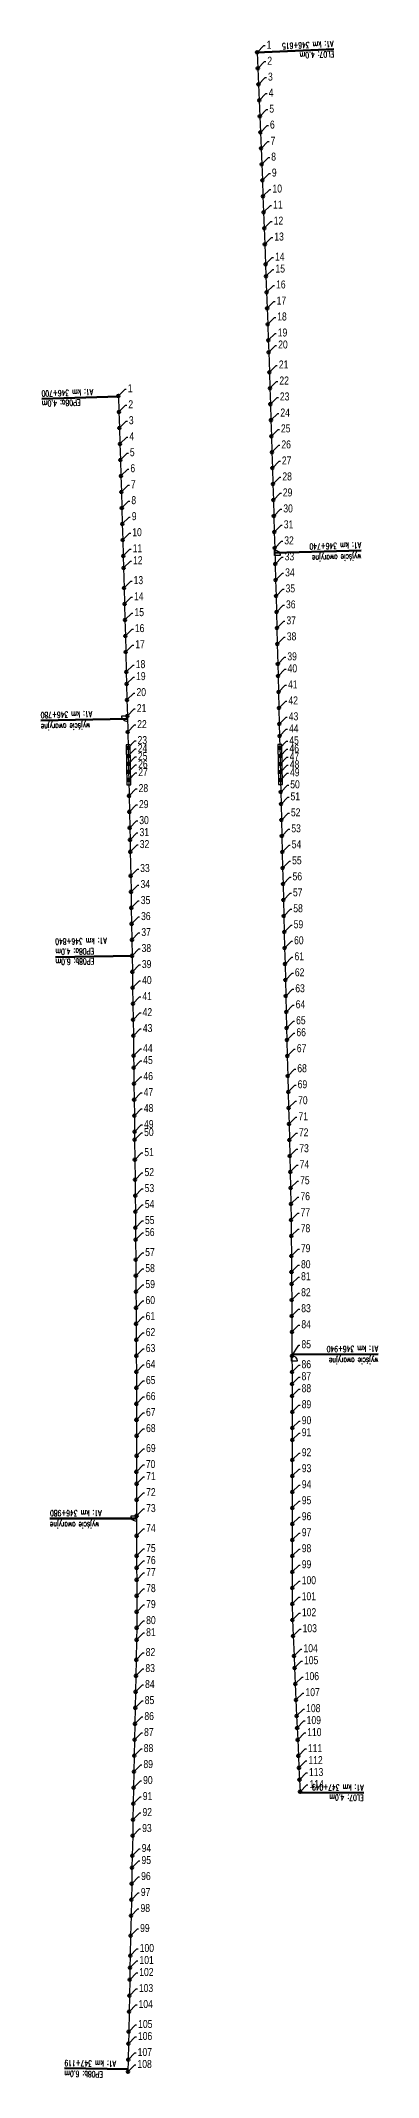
# Model space of a CAD drawing. Header units: metres. Extents: x 7402779 to 7405920, y 5696902 to 5712005.
# Drawn here: x 7405585 to 7405669, y 5701501 to 5702010 of the extents above; entities that cross this region are included whole.
import ezdxf

# ---------------------------------------------------------------- set-up
doc = ezdxf.new("R2010")
doc.units = ezdxf.units.M
for name, color, linetype in [('Drzwi ewakuacyjne', 100, 'Continuous'), ('Drzwi ewakuacyjne_opis', 7, 'Continuous'), ('Ekran_akustyczny', 100, 'Continuous'), ('Ekran_akustyczny_4m_opis', 7, 'Continuous'), ('Ekran_akustyczny_6m_opis', 7, 'Continuous'), ('Ekran_akustyczny_pale', 100, 'Continuous'), ('Ekran_akustyczny_pale_opis', 1, 'Continuous'), ('om_konstrukcja', 7, 'Continuous')]:
    doc.layers.add(name, color=color, linetype=linetype)
doc.styles.add('CDMSTYLE', font='CDMSIMPL', dxfattribs={"width": 0.8, "bigfont": 'CDMBIGPL'})
doc.styles.add('simplex 0.60', font='simplex.shx', dxfattribs={"width": 0.6})
doc.dimstyles.new('CDM-ME200MM', dxfattribs={"dimscale": 0.2, "dimtxt": 2.5, "dimasz": 1.5, "dimexe": 1.5, "dimexo": 5, "dimgap": 0.5, "dimtad": 1, "dimdec": 0, "dimlfac": 1000, "dimrnd": 1, "dimzin": 9, "dimtxsty": 'CDMSTYLE', "dimblk": 'OBLIQUE', "dimcen": 2.5, "dimdle": 1.5, "dimclrd": 9, "dimclre": 9, "dimadec": 1, "dimazin": 2, "dimtfac": 1, "dimtdec": 0, "dimtix": 1, "dimtmove": 2, "dimatfit": 3, "dimldrblk": 'NONE', "dimfxl": 1, "dimtvp": 1, "dimtolj": 1, "dimtzin": 0, "dimlwd": 25, "dimlwe": 25, "dimarcsym": 0})

# ---------------------------------------------------------------- blocks, each defined once
blk = doc.blocks.new('Wyjście awaryjne')
at = {"layer": 'Drzwi ewakuacyjne'}
blk.add_lwpolyline([(0, 0), (-1.4, 0, 0.414214), (0, -1.4)], format="xyb", close=True, dxfattribs=at)
blk = doc.blocks.new('_None')
blk = doc.blocks.new('_OBLIQUE')
at = {"color": 0, "linetype": 'ByBlock'}
blk.add_line((-0.5, -0.5), (0.5, 0.5), dxfattribs=at)

msp = doc.modelspace()

# ---------------------------------------------------------------- linework, layer by layer
at = {"layer": 'Drzwi ewakuacyjne_opis', "lineweight": 100}
for p, q in [((7405664.58, 5701882.75), (7405642.93, 5701882.14)), ((7405584.53, 5701840.26), (7405606.18, 5701840.69)), ((7405668.86, 5701681.84), (7405647.2, 5701681.74)), ((7405586.84, 5701640.75), (7405608.49, 5701640.71))]:
    msp.add_line(p, q, dxfattribs=at)
at = {"layer": 'Ekran_akustyczny', "linetype": 'Continuous', "lineweight": -3}
for points in [[(7405638.6, 5702007.24), (7405638.77, 5702003.25), (7405638.94, 5701999.25), (7405639.11, 5701995.25), (7405639.27, 5701991.26), (7405639.43, 5701987.26), (7405639.59, 5701983.26), (7405639.75, 5701979.27), (7405639.91, 5701975.27), (7405640.06, 5701971.27), (7405640.22, 5701967.28), (7405640.37, 5701963.28), (7405640.52, 5701959.28), (7405640.7, 5701954.29), (7405640.81, 5701951.29), (7405640.96, 5701947.29), (7405641.1, 5701943.29), (7405641.24, 5701939.3), (7405641.38, 5701935.3), (7405641.48, 5701932.3), (7405641.65, 5701927.3), (7405641.78, 5701923.3), (7405641.91, 5701919.31), (7405642.04, 5701915.31), (7405642.17, 5701911.31), (7405642.29, 5701907.31), (7405642.41, 5701903.32), (7405642.54, 5701899.32), (7405642.65, 5701895.32), (7405642.77, 5701891.32), (7405642.89, 5701887.32), (7405643, 5701883.32), (7405643.11, 5701879.33), (7405643.22, 5701875.33), (7405643.33, 5701871.33), (7405643.44, 5701867.33), (7405643.54, 5701863.33), (7405643.64, 5701859.33), (7405643.77, 5701854.33), (7405643.84, 5701851.33), (7405643.94, 5701847.34), (7405644.04, 5701843.34), (7405644.13, 5701839.34), (7405644.2, 5701836.34), (7405644.27, 5701833.34), (7405644.31, 5701831.34), (7405644.35, 5701829.34), (7405644.4, 5701827.34), (7405644.44, 5701825.34), (7405644.5, 5701822.34), (7405644.57, 5701819.34), (7405644.67, 5701815.34), (7405644.77, 5701811.35), (7405644.87, 5701807.35), (7405644.97, 5701803.35), (7405645.07, 5701799.35), (7405645.17, 5701795.35), (7405645.26, 5701791.35), (7405645.36, 5701787.35), (7405645.46, 5701783.35), (7405645.56, 5701779.36), (7405645.66, 5701775.36), (7405645.76, 5701771.36), (7405645.86, 5701767.36), (7405645.96, 5701763.36), (7405646.04, 5701760.36), (7405646.14, 5701756.36), (7405646.26, 5701751.36), (7405646.36, 5701747.37), (7405646.46, 5701743.37), (7405646.56, 5701739.37), (7405646.66, 5701735.37), (7405646.76, 5701731.37), (7405646.86, 5701727.37), (7405646.96, 5701723.37), (7405647.05, 5701719.37), (7405647.08, 5701715.37), (7405647.12, 5701711.37), (7405647.16, 5701706.37), (7405647.18, 5701702.37), (7405647.21, 5701699.37), (7405647.23, 5701695.38), (7405647.25, 5701691.38), (7405647.28, 5701687.38), (7405647.3, 5701681.38), (7405647.32, 5701677.38), (7405647.33, 5701674.38), (7405647.34, 5701671.38), (7405647.36, 5701667.38), (7405647.37, 5701663.38), (7405647.37, 5701660.38), (7405647.38, 5701655.38), (7405647.39, 5701651.38), (7405647.39, 5701647.38), (7405647.39, 5701643.38), (7405647.39, 5701639.38), (7405647.39, 5701635.38), (7405647.38, 5701631.38), (7405647.38, 5701627.38), (7405647.37, 5701623.37), (7405647.36, 5701619.37), (7405647.42, 5701615.38), (7405647.59, 5701611.38), (7405647.81, 5701606.38), (7405647.94, 5701603.39), (7405648.12, 5701599.39), (7405648.3, 5701595.4), (7405648.47, 5701591.4), (7405648.6, 5701588.4), (7405648.74, 5701585.41), (7405648.91, 5701581.41), (7405649.04, 5701578.41), (7405649.18, 5701575.42), (7405649.31, 5701572.42)], [(7405603.92, 5701921.36), (7405604.05, 5701917.36), (7405604.18, 5701913.37), (7405604.31, 5701909.37), (7405604.43, 5701905.37), (7405604.55, 5701901.37), (7405604.68, 5701897.37), (7405604.79, 5701893.37), (7405604.91, 5701889.38), (7405605.03, 5701885.38), (7405605.14, 5701881.38), (7405605.22, 5701878.38), (7405605.36, 5701873.38), (7405605.47, 5701869.38), (7405605.58, 5701865.38), (7405605.68, 5701861.39), (7405605.78, 5701857.39), (7405605.91, 5701852.39), (7405605.98, 5701849.39), (7405606.08, 5701845.39), (7405606.17, 5701841.39), (7405606.26, 5701837.39), (7405606.35, 5701833.39), (7405606.4, 5701831.39), (7405606.44, 5701829.39), (7405606.49, 5701827.4), (7405606.53, 5701825.4), (7405606.62, 5701821.4), (7405606.7, 5701817.4), (7405606.78, 5701813.4), (7405606.84, 5701810.4), (7405606.9, 5701807.4), (7405607.01, 5701801.4), (7405607.09, 5701797.4), (7405607.16, 5701793.4), (7405607.23, 5701789.4), (7405607.3, 5701785.4), (7405607.36, 5701781.4), (7405607.43, 5701777.41), (7405607.49, 5701773.41), (7405607.55, 5701769.41), (7405607.61, 5701765.41), (7405607.67, 5701761.41), (7405607.73, 5701756.41), (7405607.77, 5701753.41), (7405607.82, 5701749.41), (7405607.87, 5701745.41), (7405607.92, 5701741.41), (7405607.97, 5701737.41), (7405607.99, 5701735.41), (7405608.04, 5701730.41), (7405608.09, 5701725.41), (7405608.13, 5701721.41), (7405608.17, 5701717.41), (7405608.2, 5701713.41), (7405608.22, 5701710.41), (7405608.26, 5701705.41), (7405608.29, 5701701.41), (7405608.32, 5701697.41), (7405608.34, 5701693.41), (7405608.36, 5701689.41), (7405608.39, 5701685.41), (7405608.41, 5701681.41), (7405608.42, 5701677.41), (7405608.44, 5701673.41), (7405608.45, 5701669.41), (7405608.46, 5701665.41), (7405608.47, 5701661.41), (7405608.48, 5701656.41), (7405608.42, 5701652.41), (7405608.49, 5701649.41), (7405608.49, 5701645.41), (7405608.49, 5701641.41), (7405608.49, 5701636.41), (7405608.49, 5701631.41), (7405608.49, 5701628.41), (7405608.5, 5701625.41), (7405608.5, 5701621.41), (7405608.5, 5701617.41), (7405608.5, 5701613.41), (7405608.49, 5701610.41), (7405608.39, 5701605.41), (7405608.31, 5701601.41), (7405608.23, 5701597.41), (7405608.14, 5701593.41), (7405608.06, 5701589.42), (7405607.98, 5701585.42), (7405607.9, 5701581.42), (7405607.82, 5701577.42), (7405607.74, 5701573.42), (7405607.66, 5701569.42), (7405607.58, 5701565.42), (7405607.5, 5701561.42), (7405607.39, 5701556.42), (7405607.33, 5701553.42), (7405607.25, 5701549.42), (7405607.17, 5701545.42), (7405607.09, 5701541.42), (7405606.99, 5701536.43), (7405606.89, 5701531.43), (7405606.83, 5701528.43), (7405606.76, 5701525.43), (7405606.68, 5701521.43), (7405606.6, 5701517.43), (7405606.5, 5701512.43), (7405606.44, 5701509.43), (7405606.38, 5701505.43), (7405606.33, 5701502.43)], [(7405607.58, 5701565.42), (7405607.5, 5701561.42), (7405607.39, 5701556.42), (7405607.33, 5701553.42), (7405607.25, 5701549.42), (7405607.17, 5701545.42), (7405607.09, 5701541.42), (7405606.99, 5701536.43), (7405606.89, 5701531.43), (7405606.83, 5701528.43), (7405606.76, 5701525.43), (7405606.68, 5701521.43), (7405606.6, 5701517.43), (7405606.5, 5701512.43), (7405606.44, 5701509.43), (7405606.38, 5701505.43), (7405606.33, 5701502.43)]]:
    msp.add_lwpolyline(points, dxfattribs=at)
at = {"layer": 'Ekran_akustyczny_4m_opis', "lineweight": 100}
for p, q in [((7405657.74, 5702008.06), (7405638.5, 5702007.24)), ((7405584.78, 5701920.62), (7405604.03, 5701921.25)), ((7405665.22, 5701572.13), (7405649.21, 5701572.26))]:
    msp.add_line(p, q, dxfattribs=at)
at = {"layer": 'Ekran_akustyczny_6m_opis', "lineweight": 100}
for p, q in [((7405588.21, 5701781.09), (7405607.46, 5701781.41)), ((7405590.44, 5701503.3), (7405606.44, 5701503.04))]:
    msp.add_line(p, q, dxfattribs=at)
at = {"layer": 'Ekran_akustyczny_pale', "lineweight": 100}
for centre in [(7405638.6, 5702007.24), (7405638.77, 5702003.25), (7405638.94, 5701999.25), (7405639.11, 5701995.26), (7405639.27, 5701991.26), (7405639.43, 5701987.26), (7405639.59, 5701983.26), (7405639.75, 5701979.27), (7405639.91, 5701975.27), (7405640.06, 5701971.27), (7405640.22, 5701967.28), (7405640.37, 5701963.28), (7405640.52, 5701959.28), (7405640.7, 5701954.29), (7405640.81, 5701951.29), (7405640.96, 5701947.29), (7405641.1, 5701943.29), (7405641.24, 5701939.3), (7405641.38, 5701935.3), (7405641.48, 5701932.3), (7405641.65, 5701927.3), (7405641.78, 5701923.3), (7405603.92, 5701921.36), (7405641.91, 5701919.31), (7405604.05, 5701917.36), (7405604.18, 5701913.36), (7405642.04, 5701915.31), (7405604.31, 5701909.37), (7405642.17, 5701911.31), (7405604.43, 5701905.37), (7405642.29, 5701907.31), (7405642.41, 5701903.32), (7405604.55, 5701901.37), (7405604.68, 5701897.37), (7405642.53, 5701899.32), (7405604.79, 5701893.37), (7405642.65, 5701895.32), (7405604.91, 5701889.38), (7405642.77, 5701891.32), (7405642.89, 5701887.32), (7405605.03, 5701885.38), (7405643, 5701883.32), (7405605.14, 5701881.38), (7405605.22, 5701878.38), (7405643.11, 5701879.33), (7405605.36, 5701873.38), (7405643.22, 5701875.33), (7405605.47, 5701869.38), (7405643.33, 5701871.33), (7405643.44, 5701867.33), (7405605.58, 5701865.38), (7405643.54, 5701863.33), (7405605.68, 5701861.39), (7405605.78, 5701857.39), (7405643.64, 5701859.33), (7405605.91, 5701852.39), (7405643.77, 5701854.33), (7405605.98, 5701849.39), (7405643.84, 5701851.33), (7405643.94, 5701847.34), (7405606.08, 5701845.39), (7405606.17, 5701841.39), (7405644.04, 5701843.34), (7405606.26, 5701837.39), (7405644.13, 5701839.34), (7405644.2, 5701836.34), (7405606.35, 5701833.39), (7405606.4, 5701831.39), (7405644.27, 5701833.34), (7405644.31, 5701831.34), (7405606.44, 5701829.4), (7405606.49, 5701827.4), (7405644.35, 5701829.34), (7405644.4, 5701827.34), (7405606.53, 5701825.4), (7405606.62, 5701821.4), (7405644.44, 5701825.34), (7405644.5, 5701822.34), (7405606.7, 5701817.4), (7405644.57, 5701819.34), (7405606.78, 5701813.4), (7405644.67, 5701815.34), (7405644.77, 5701811.35), (7405606.84, 5701810.4), (7405606.9, 5701807.4), (7405644.87, 5701807.35), (7405607.01, 5701801.4), (7405644.97, 5701803.35), (7405607.09, 5701797.4), (7405645.07, 5701799.35), (7405607.16, 5701793.4), (7405645.17, 5701795.35), (7405645.26, 5701791.35), (7405607.23, 5701789.4), (7405607.3, 5701785.4), (7405645.36, 5701787.35), (7405607.36, 5701781.4), (7405645.46, 5701783.35), (7405607.43, 5701777.4), (7405645.56, 5701779.36), (7405645.66, 5701775.36), (7405607.49, 5701773.41), (7405645.76, 5701771.36), (7405607.55, 5701769.41), (7405607.61, 5701765.41), (7405645.86, 5701767.36), (7405607.67, 5701761.41), (7405645.96, 5701763.36), (7405646.04, 5701760.36), (7405607.73, 5701756.41), (7405646.14, 5701756.36), (7405607.77, 5701753.41), (7405646.26, 5701751.36), (7405607.82, 5701749.41), (7405607.87, 5701745.41), (7405646.36, 5701747.37), (7405607.92, 5701741.41), (7405646.46, 5701743.37), (7405607.97, 5701737.41), (7405607.99, 5701735.41), (7405646.56, 5701739.37), (7405646.66, 5701735.37), (7405608.04, 5701730.41), (7405646.76, 5701731.37), (7405608.09, 5701725.41), (7405646.86, 5701727.37), (7405608.13, 5701721.41), (7405646.96, 5701723.37), (7405647.05, 5701719.37), (7405608.17, 5701717.41), (7405647.08, 5701715.37), (7405608.2, 5701713.41), (7405608.22, 5701710.41), (7405647.12, 5701711.37), (7405608.26, 5701705.41), (7405647.16, 5701706.37), (7405608.29, 5701701.41), (7405647.18, 5701702.37), (7405647.21, 5701699.37), (7405608.32, 5701697.41), (7405647.23, 5701695.37), (7405608.34, 5701693.41), (7405608.36, 5701689.41), (7405647.25, 5701691.37), (7405608.39, 5701685.41), (7405647.28, 5701687.37), (7405608.41, 5701681.41), (7405647.3, 5701681.37), (7405608.42, 5701677.41), (7405608.44, 5701673.41), (7405647.32, 5701677.37), (7405647.33, 5701674.37), (7405608.45, 5701669.41), (7405647.34, 5701671.37), (7405608.46, 5701665.41), (7405647.36, 5701667.37), (7405647.37, 5701663.37), (7405608.47, 5701661.41), (7405647.37, 5701660.37), (7405608.48, 5701656.41), (7405647.38, 5701655.37), (7405608.42, 5701652.41), (7405608.49, 5701649.41), (7405647.39, 5701651.37), (7405608.49, 5701645.41), (7405647.39, 5701647.37), (7405647.39, 5701643.37), (7405608.49, 5701641.41), (7405647.39, 5701639.37), (7405608.49, 5701636.41), (7405647.39, 5701635.37), (7405608.49, 5701631.41), (7405608.49, 5701628.41), (7405647.38, 5701631.37), (7405608.5, 5701625.41), (7405647.37, 5701623.37), (7405647.38, 5701627.37), (7405608.5, 5701621.41), (7405608.5, 5701617.41), (7405647.36, 5701619.37), (7405608.5, 5701613.41), (7405647.42, 5701615.38), (7405608.49, 5701610.41), (7405647.59, 5701611.38), (7405608.39, 5701605.41), (7405647.81, 5701606.38), (7405647.94, 5701603.39), (7405608.23, 5701597.41), (7405608.31, 5701601.41), (7405648.12, 5701599.39), (7405608.14, 5701593.41), (7405648.3, 5701595.4), (7405608.06, 5701589.41), (7405648.47, 5701591.4), (7405648.6, 5701588.4), (7405607.98, 5701585.42), (7405648.74, 5701585.41), (7405607.82, 5701577.42), (7405607.9, 5701581.42), (7405648.91, 5701581.41), (7405649.04, 5701578.41), (7405607.74, 5701573.42), (7405649.18, 5701575.42), (7405649.31, 5701572.42), (7405607.66, 5701569.42), (7405607.5, 5701561.42), (7405607.58, 5701565.42), (7405607.39, 5701556.42), (7405607.33, 5701553.42), (7405607.25, 5701549.42), (7405607.09, 5701541.42), (7405607.17, 5701545.42), (7405606.99, 5701536.43), (7405606.89, 5701531.43), (7405606.83, 5701528.43), (7405606.68, 5701521.43), (7405606.76, 5701525.43), (7405606.6, 5701517.43), (7405606.5, 5701512.43), (7405606.38, 5701505.43), (7405606.44, 5701509.43), (7405606.33, 5701502.43)]:
    msp.add_circle(centre, 0.3, dxfattribs=at)
at = {"layer": 'om_konstrukcja', "color": 2, "lineweight": -3, "extrusion": (-0.000336036, -7.33881e-06, 1), "elevation": -2530.39}
msp.add_lwpolyline([(7405605.42, 5701834.11), (7405605.64, 5701824.11), (7405606.64, 5701824.14), (7405606.42, 5701834.13)], close=True, dxfattribs=at)
at = {"layer": 'om_konstrukcja', "color": 2, "lineweight": -3, "extrusion": (-0.000336037, -7.29024e-06, 1), "elevation": -2530.14}
msp.add_lwpolyline([(7405643.33, 5701834.19), (7405643.55, 5701824.19), (7405644.55, 5701824.21), (7405644.33, 5701834.21)], close=True, dxfattribs=at)

# ---------------------------------------------------------------- block references
at = {"layer": 'Drzwi ewakuacyjne', "lineweight": 100, "xscale": -1}
for p, rotation in [((7405642.95, 5701881.45), 91.67070310828335), ((7405606.17, 5701841.39), 270.9874088962349), ((7405647.21, 5701680.04), 90.18154761220661), ((7405608.49, 5701641.41), 269.7888857874547)]:
    msp.add_blockref('Wyjście awaryjne', p, dxfattribs=dict(at, rotation=rotation))

# ---------------------------------------------------------------- texts
at = {"layer": 'Drzwi ewakuacyjne_opis', "lineweight": 100, "char_height": 1.5, "style": 'simplex 0.60'}
for s, insert, attachment_point, rotation in [('A1: km 346+740', (7405664.52, 5701884.81), 7, 181.6088), ('wyjście awaryjne', (7405664.59, 5701882.33), 7, 181.6088), ('A1: km 346+780', (7405584.5, 5701842.32), 9, 181.1408), ('wyjście awaryjne', (7405584.54, 5701839.83), 9, 181.1408), ('A1: km 346+940', (7405668.84, 5701683.9), 7, 180.2606), ('wyjście awaryjne', (7405668.86, 5701681.41), 7, 180.2606), ('wyjście awaryjne', (7405586.84, 5701640.33), 9, 179.8883), ('A1: km 346+980', (7405586.85, 5701642.82), 9, 179.8883)]:
    msp.add_mtext(s, dxfattribs=dict(at, insert=insert, attachment_point=attachment_point, rotation=rotation))
at = {"layer": 'Ekran_akustyczny_4m_opis', "lineweight": 100, "char_height": 1.5, "style": 'simplex 0.60'}
for s, insert, attachment_point, rotation in [('A1: km 346+615', (7405657.65, 5702010.12), 7, 182.4507), ('EL07: 4.0m', (7405657.76, 5702007.6), 7, 182.4507), ('A1: km 346+700', (7405584.72, 5701922.68), 9, 181.8784), ('EP08a: 4.0m', (7405584.8, 5701920.16), 9, 181.8784), ('A1: km 346+840', (7405588.14, 5701785.68), 9, 180.9352), ('EP08a: 4.0m', (7405588.18, 5701783.15), 9, 180.9352), ('A1: km 347+049', (7405665.19, 5701574.19), 7, 179.5245), ('EL07: 4.0m', (7405665.21, 5701571.67), 7, 179.5245)]:
    msp.add_mtext(s, dxfattribs=dict(at, insert=insert, attachment_point=attachment_point, rotation=rotation))
at = {"layer": 'Ekran_akustyczny_6m_opis', "lineweight": 100, "char_height": 1.5, "attachment_point": 9, "style": 'simplex 0.60'}
for s, insert, rotation in [('EP08b: 6.0m', (7405588.22, 5701780.63), 180.9352), ('EP08b: 6.0m', (7405590.43, 5701502.68), 179.0539), ('A1: km 347+119', (7405590.47, 5701505.37), 179.0539)]:
    msp.add_mtext(s, dxfattribs=dict(at, insert=insert, rotation=rotation))
at = {"layer": 'Ekran_akustyczny_pale_opis', "color": 1, "lineweight": 100, "char_height": 2, "attachment_point": 4, "style": 'CDMSTYLE'}
for s, insert in [('1', (7405640.97, 5702009.17)), ('2', (7405641.14, 5702005.17)), ('3', (7405641.31, 5702001.18)), ('4', (7405641.48, 5701997.18)), ('5', (7405641.64, 5701993.18)), ('6', (7405641.8, 5701989.19)), ('7', (7405641.96, 5701985.19)), ('8', (7405642.12, 5701981.19)), ('9', (7405642.28, 5701977.2)), ('10', (7405642.43, 5701973.2)), ('11', (7405642.59, 5701969.2)), ('12', (7405642.74, 5701965.2)), ('13', (7405642.89, 5701961.21)), ('14', (7405643.07, 5701956.21)), ('15', (7405643.18, 5701953.21)), ('16', (7405643.33, 5701949.22)), ('17', (7405643.47, 5701945.22)), ('18', (7405643.61, 5701941.22)), ('19', (7405643.75, 5701937.22)), ('20', (7405643.85, 5701934.22)), ('21', (7405644.02, 5701929.23)), ('1', (7405606.29, 5701923.28)), ('22', (7405644.15, 5701925.23)), ('2', (7405606.42, 5701919.29)), ('23', (7405644.28, 5701921.23)), ('24', (7405644.41, 5701917.23)), ('3', (7405606.55, 5701915.29)), ('25', (7405644.54, 5701913.24)), ('4', (7405606.68, 5701911.29)), ('5', (7405606.8, 5701907.29)), ('26', (7405644.66, 5701909.24)), ('6', (7405606.93, 5701903.29)), ('27', (7405644.78, 5701905.24)), ('7', (7405607.05, 5701899.3)), ('28', (7405644.9, 5701901.24)), ('29', (7405645.02, 5701897.24)), ('8', (7405607.17, 5701895.3)), ('30', (7405645.14, 5701893.24)), ('9', (7405607.28, 5701891.3)), ('10', (7405607.4, 5701887.3)), ('31', (7405645.26, 5701889.25)), ('11', (7405607.51, 5701883.3)), ('32', (7405645.37, 5701885.25)), ('12', (7405607.59, 5701880.3)), ('33', (7405645.48, 5701881.25)), ('34', (7405645.59, 5701877.25)), ('13', (7405607.73, 5701875.31)), ('14', (7405607.84, 5701871.31)), ('35', (7405645.7, 5701873.25)), ('15', (7405607.95, 5701867.31)), ('36', (7405645.81, 5701869.25)), ('16', (7405608.05, 5701863.31)), ('37', (7405645.91, 5701865.26)), ('38', (7405646.01, 5701861.26)), ('17', (7405608.15, 5701859.31)), ('39', (7405646.14, 5701856.26)), ('18', (7405608.28, 5701854.31)), ('19', (7405608.35, 5701851.31)), ('40', (7405646.21, 5701853.26)), ('20', (7405608.45, 5701847.32)), ('41', (7405646.31, 5701849.26)), ('21', (7405608.54, 5701843.32)), ('42', (7405646.41, 5701845.26)), ('43', (7405646.5, 5701841.26)), ('22', (7405608.63, 5701839.32)), ('44', (7405646.57, 5701838.26)), ('23', (7405608.72, 5701835.32)), ('24', (7405608.77, 5701833.32)), ('25', (7405608.81, 5701831.32)), ('45', (7405646.64, 5701835.26)), ('46', (7405646.68, 5701833.26)), ('47', (7405646.72, 5701831.27)), ('26', (7405608.86, 5701829.32)), ('27', (7405608.9, 5701827.32)), ('48', (7405646.77, 5701829.27)), ('49', (7405646.81, 5701827.27)), ('28', (7405608.99, 5701823.32)), ('50', (7405646.87, 5701824.27)), ('51', (7405646.94, 5701821.27)), ('29', (7405609.07, 5701819.32)), ('30', (7405609.15, 5701815.32)), ('52', (7405647.04, 5701817.27)), ('31', (7405609.21, 5701812.32)), ('53', (7405647.14, 5701813.27)), ('32', (7405609.27, 5701809.32)), ('54', (7405647.24, 5701809.27)), ('55', (7405647.34, 5701805.27)), ('33', (7405609.38, 5701803.33)), ('56', (7405647.44, 5701801.27)), ('34', (7405609.46, 5701799.33)), ('35', (7405609.53, 5701795.33)), ('57', (7405647.54, 5701797.27)), ('36', (7405609.6, 5701791.33)), ('58', (7405647.63, 5701793.28)), ('37', (7405609.67, 5701787.33)), ('59', (7405647.73, 5701789.28)), ('60', (7405647.83, 5701785.28)), ('38', (7405609.73, 5701783.33)), ('61', (7405647.93, 5701781.28)), ('39', (7405609.8, 5701779.33)), ('40', (7405609.86, 5701775.33)), ('62', (7405648.03, 5701777.28)), ('41', (7405609.92, 5701771.33)), ('63', (7405648.13, 5701773.28)), ('42', (7405609.98, 5701767.33)), ('64', (7405648.23, 5701769.28)), ('65', (7405648.33, 5701765.28)), ('43', (7405610.04, 5701763.33)), ('66', (7405648.41, 5701762.29)), ('44', (7405610.1, 5701758.33)), ('45', (7405610.14, 5701755.33)), ('67', (7405648.51, 5701758.29)), ('46', (7405610.19, 5701751.33)), ('68', (7405648.63, 5701753.29)), ('69', (7405648.73, 5701749.29)), ('47', (7405610.24, 5701747.33)), ('70', (7405648.83, 5701745.29)), ('48', (7405610.29, 5701743.33)), ('49', (7405610.34, 5701739.33)), ('71', (7405648.93, 5701741.29)), ('50', (7405610.36, 5701737.33)), ('72', (7405649.03, 5701737.29)), ('51', (7405610.41, 5701732.33)), ('73', (7405649.13, 5701733.29)), ('74', (7405649.23, 5701729.3)), ('52', (7405610.46, 5701727.33)), ('75', (7405649.33, 5701725.3)), ('53', (7405610.5, 5701723.33)), ('54', (7405610.54, 5701719.33)), ('76', (7405649.42, 5701721.3)), ('55', (7405610.57, 5701715.33)), ('77', (7405649.45, 5701717.3)), ('56', (7405610.59, 5701712.33)), ('78', (7405649.49, 5701713.3)), ('79', (7405649.53, 5701708.3)), ('57', (7405610.63, 5701707.33)), ('58', (7405610.66, 5701703.33)), ('80', (7405649.56, 5701704.3)), ('59', (7405610.69, 5701699.33)), ('81', (7405649.58, 5701701.3)), ('60', (7405610.71, 5701695.33)), ('82', (7405649.6, 5701697.3)), ('83', (7405649.62, 5701693.3)), ('61', (7405610.74, 5701691.33)), ('84', (7405649.65, 5701689.3)), ('62', (7405610.76, 5701687.33)), ('63', (7405610.78, 5701683.33)), ('85', (7405649.67, 5701684.3)), ('64', (7405610.79, 5701679.33)), ('86', (7405649.69, 5701679.3)), ('65', (7405610.81, 5701675.33)), ('87', (7405649.7, 5701676.3)), ('88', (7405649.71, 5701673.3)), ('66', (7405610.82, 5701671.33)), ('89', (7405649.73, 5701669.3)), ('67', (7405610.83, 5701667.33)), ('68', (7405610.84, 5701663.33)), ('90', (7405649.74, 5701665.3)), ('69', (7405610.85, 5701658.33)), ('91', (7405649.74, 5701662.3)), ('70', (7405610.79, 5701654.34)), ('92', (7405649.75, 5701657.3)), ('93', (7405649.76, 5701653.3)), ('71', (7405610.86, 5701651.33)), ('72', (7405610.86, 5701647.33)), ('94', (7405649.76, 5701649.3)), ('73', (7405610.86, 5701643.33)), ('95', (7405649.76, 5701645.3)), ('74', (7405610.86, 5701638.33)), ('96', (7405649.76, 5701641.3)), ('97', (7405649.76, 5701637.3)), ('75', (7405610.86, 5701633.33)), ('98', (7405649.75, 5701633.3)), ('76', (7405610.86, 5701630.33)), ('77', (7405610.87, 5701627.33)), ('99', (7405649.75, 5701629.3)), ('78', (7405610.87, 5701623.33)), ('100', (7405649.74, 5701625.3)), ('79', (7405610.87, 5701619.33)), ('101', (7405649.73, 5701621.3)), ('102', (7405649.79, 5701617.3)), ('81', (7405610.86, 5701612.33)), ('80', (7405610.87, 5701615.33)), ('103', (7405649.96, 5701613.3)), ('82', (7405610.76, 5701607.34)), ('104', (7405650.18, 5701608.31)), ('83', (7405610.68, 5701603.34)), ('105', (7405650.31, 5701605.31)), ('84', (7405610.6, 5701599.34)), ('106', (7405650.49, 5701601.32)), ('107', (7405650.67, 5701597.32)), ('86', (7405610.43, 5701591.34)), ('85', (7405610.52, 5701595.34)), ('108', (7405650.84, 5701593.32)), ('87', (7405610.35, 5701587.34)), ('109', (7405650.97, 5701590.33)), ('110', (7405651.11, 5701587.33)), ('88', (7405610.27, 5701583.34)), ('111', (7405651.28, 5701583.33)), ('89', (7405610.19, 5701579.34)), ('112', (7405651.41, 5701580.34)), ('113', (7405651.55, 5701577.34)), ('91', (7405610.03, 5701571.34)), ('90', (7405610.11, 5701575.34)), ('114', (7405651.68, 5701574.34)), ('92', (7405609.95, 5701567.34)), ('93', (7405609.87, 5701563.34)), ('94', (7405609.76, 5701558.35)), ('96', (7405609.62, 5701551.35)), ('95', (7405609.7, 5701555.35)), ('97', (7405609.54, 5701547.35)), ('98', (7405609.46, 5701543.35)), ('99', (7405609.36, 5701538.35)), ('101', (7405609.2, 5701530.35)), ('100', (7405609.26, 5701533.35)), ('102', (7405609.14, 5701527.35)), ('103', (7405609.05, 5701523.35)), ('104', (7405608.97, 5701519.35)), ('106', (7405608.81, 5701511.36)), ('105', (7405608.87, 5701514.36)), ('107', (7405608.75, 5701507.36)), ('108', (7405608.7, 5701504.36))]:
    msp.add_mtext(s, dxfattribs=dict(at, insert=insert))

# ---------------------------------------------------------------- leaders
at = {"layer": 'Ekran_akustyczny_pale_opis', "color": 1, "lineweight": 100, "annotation_type": 0, "has_hookline": 1, "hookline_direction": 0}
for points, text_width in [([(7405638.6, 5702007.24), (7405640.29, 5702008.96), (7405640.59, 5702008.96)], 0.381), ([(7405638.77, 5702003.25), (7405640.46, 5702004.96), (7405640.76, 5702004.96)], 1.07), ([(7405638.94, 5701999.25), (7405640.63, 5702000.96), (7405640.93, 5702000.96)], 1.07), ([(7405639.11, 5701995.26), (7405640.8, 5701996.97), (7405641.1, 5701996.97)], 1.14), ([(7405639.27, 5701991.26), (7405640.96, 5701992.97), (7405641.26, 5701992.97)], 1.07), ([(7405639.43, 5701987.26), (7405641.12, 5701988.97), (7405641.42, 5701988.97)], 0.99), ([(7405639.59, 5701983.26), (7405641.28, 5701984.98), (7405641.58, 5701984.98)], 1.07), ([(7405639.75, 5701979.27), (7405641.44, 5701980.98), (7405641.74, 5701980.98)], 1.07), ([(7405639.91, 5701975.27), (7405641.6, 5701976.98), (7405641.9, 5701976.98)], 0.99), ([(7405640.06, 5701971.27), (7405641.76, 5701972.99), (7405642.06, 5701972.99)], 2.29), ([(7405640.22, 5701967.28), (7405641.91, 5701968.99), (7405642.21, 5701968.99)], 1.6), ([(7405640.37, 5701963.28), (7405642.06, 5701964.99), (7405642.36, 5701964.99)], 2.29), ([(7405640.52, 5701959.28), (7405642.21, 5701961), (7405642.51, 5701961)], 2.29), ([(7405640.7, 5701954.29), (7405642.39, 5701956), (7405642.69, 5701956)], 2.36), ([(7405640.81, 5701951.29), (7405642.5, 5701953), (7405642.8, 5701953)], 2.29), ([(7405640.96, 5701947.29), (7405642.65, 5701949), (7405642.95, 5701949)], 2.21), ([(7405641.1, 5701943.29), (7405642.79, 5701945.01), (7405643.09, 5701945.01)], 2.29), ([(7405641.24, 5701939.3), (7405642.93, 5701941.01), (7405643.23, 5701941.01)], 2.29), ([(7405641.38, 5701935.3), (7405643.07, 5701937.01), (7405643.37, 5701937.01)], 2.21), ([(7405641.48, 5701932.3), (7405643.17, 5701934.01), (7405643.47, 5701934.01)], 2.59), ([(7405641.65, 5701927.3), (7405643.34, 5701929.02), (7405643.64, 5701929.02)], 1.9), ([(7405641.78, 5701923.3), (7405643.47, 5701925.02), (7405643.77, 5701925.02)], 2.59), ([(7405603.92, 5701921.36), (7405605.61, 5701923.07), (7405605.91, 5701923.07)], 0.381), ([(7405604.05, 5701917.36), (7405605.74, 5701919.08), (7405606.04, 5701919.08)], 1.07), ([(7405641.91, 5701919.31), (7405643.6, 5701921.02), (7405643.9, 5701921.02)], 2.59), ([(7405604.18, 5701913.36), (7405605.87, 5701915.08), (7405606.17, 5701915.08)], 1.07), ([(7405642.04, 5701915.31), (7405643.73, 5701917.02), (7405644.03, 5701917.02)], 2.67), ([(7405642.17, 5701911.31), (7405643.86, 5701913.02), (7405644.16, 5701913.02)], 2.59), ([(7405604.31, 5701909.37), (7405606, 5701911.08), (7405606.3, 5701911.08)], 1.14), ([(7405642.29, 5701907.31), (7405643.98, 5701909.03), (7405644.28, 5701909.03)], 2.51), ([(7405604.43, 5701905.37), (7405606.12, 5701907.08), (7405606.42, 5701907.08)], 1.07), ([(7405604.55, 5701901.37), (7405606.25, 5701903.08), (7405606.55, 5701903.08)], 0.99), ([(7405642.41, 5701903.32), (7405644.1, 5701905.03), (7405644.4, 5701905.03)], 2.59), ([(7405604.68, 5701897.37), (7405606.37, 5701899.08), (7405606.67, 5701899.08)], 1.07), ([(7405642.53, 5701899.32), (7405644.23, 5701901.03), (7405644.53, 5701901.03)], 2.59), ([(7405604.79, 5701893.37), (7405606.49, 5701895.09), (7405606.79, 5701895.09)], 1.07), ([(7405642.65, 5701895.32), (7405644.35, 5701897.03), (7405644.65, 5701897.03)], 2.51), ([(7405642.77, 5701891.32), (7405644.46, 5701893.03), (7405644.76, 5701893.03)], 2.59), ([(7405604.91, 5701889.38), (7405606.6, 5701891.09), (7405606.9, 5701891.09)], 0.99), ([(7405642.89, 5701887.32), (7405644.58, 5701889.03), (7405644.88, 5701889.03)], 1.9), ([(7405605.03, 5701885.38), (7405606.72, 5701887.09), (7405607.02, 5701887.09)], 2.29), ([(7405605.14, 5701881.38), (7405606.83, 5701883.09), (7405607.13, 5701883.09)], 1.6), ([(7405643, 5701883.32), (7405644.69, 5701885.04), (7405644.99, 5701885.04)], 2.59), ([(7405605.22, 5701878.38), (7405606.92, 5701880.09), (7405607.22, 5701880.09)], 2.29), ([(7405643.11, 5701879.33), (7405644.8, 5701881.04), (7405645.1, 5701881.04)], 2.59), ([(7405605.36, 5701873.38), (7405607.05, 5701875.09), (7405607.35, 5701875.09)], 2.29), ([(7405643.22, 5701875.33), (7405644.91, 5701877.04), (7405645.21, 5701877.04)], 2.67), ([(7405643.33, 5701871.33), (7405645.02, 5701873.04), (7405645.32, 5701873.04)], 2.59), ([(7405605.47, 5701869.38), (7405607.16, 5701871.1), (7405607.46, 5701871.1)], 2.36), ([(7405643.44, 5701867.33), (7405645.13, 5701869.04), (7405645.43, 5701869.04)], 2.51), ([(7405605.58, 5701865.38), (7405607.27, 5701867.1), (7405607.57, 5701867.1)], 2.29), ([(7405605.68, 5701861.39), (7405607.37, 5701863.1), (7405607.67, 5701863.1)], 2.21), ([(7405643.54, 5701863.33), (7405645.23, 5701865.04), (7405645.53, 5701865.04)], 2.59), ([(7405605.78, 5701857.39), (7405607.47, 5701859.1), (7405607.77, 5701859.1)], 2.29), ([(7405643.64, 5701859.33), (7405645.34, 5701861.05), (7405645.64, 5701861.05)], 2.59), ([(7405605.91, 5701852.39), (7405607.6, 5701854.1), (7405607.9, 5701854.1)], 2.29), ([(7405643.77, 5701854.33), (7405645.46, 5701856.05), (7405645.76, 5701856.05)], 2.51), ([(7405643.84, 5701851.33), (7405645.53, 5701853.05), (7405645.83, 5701853.05)], 2.59), ([(7405605.98, 5701849.39), (7405607.67, 5701851.1), (7405607.97, 5701851.1)], 2.21), ([(7405606.08, 5701845.39), (7405607.77, 5701847.1), (7405608.07, 5701847.1)], 2.59), ([(7405643.94, 5701847.34), (7405645.63, 5701849.05), (7405645.93, 5701849.05)], 1.9), ([(7405606.17, 5701841.39), (7405607.86, 5701843.11), (7405608.16, 5701843.11)], 1.9), ([(7405644.04, 5701843.34), (7405645.73, 5701845.05), (7405646.03, 5701845.05)], 2.59), ([(7405606.26, 5701837.39), (7405607.95, 5701839.11), (7405608.25, 5701839.11)], 2.59), ([(7405644.13, 5701839.34), (7405645.82, 5701841.05), (7405646.12, 5701841.05)], 2.59), ([(7405644.2, 5701836.34), (7405645.89, 5701838.05), (7405646.19, 5701838.05)], 2.67), ([(7405606.35, 5701833.39), (7405608.05, 5701835.11), (7405608.35, 5701835.11)], 2.59), ([(7405606.4, 5701831.39), (7405608.09, 5701833.11), (7405608.39, 5701833.11)], 2.67), ([(7405644.27, 5701833.34), (7405645.96, 5701835.05), (7405646.26, 5701835.05)], 2.59), ([(7405644.31, 5701831.34), (7405646, 5701833.05), (7405646.3, 5701833.05)], 2.51), ([(7405606.44, 5701829.4), (7405608.13, 5701831.11), (7405608.43, 5701831.11)], 2.59), ([(7405606.49, 5701827.4), (7405608.18, 5701829.11), (7405608.48, 5701829.11)], 2.51), ([(7405606.53, 5701825.4), (7405608.22, 5701827.11), (7405608.52, 5701827.11)], 2.59), ([(7405644.35, 5701829.34), (7405646.05, 5701831.05), (7405646.35, 5701831.05)], 2.59), ([(7405644.4, 5701827.34), (7405646.09, 5701829.05), (7405646.39, 5701829.05)], 2.59), ([(7405644.44, 5701825.34), (7405646.13, 5701827.05), (7405646.43, 5701827.05)], 2.51), ([(7405606.62, 5701821.4), (7405608.31, 5701823.11), (7405608.61, 5701823.11)], 2.59), ([(7405644.5, 5701822.34), (7405646.19, 5701824.06), (7405646.49, 5701824.06)], 2.59), ([(7405606.7, 5701817.4), (7405608.39, 5701819.11), (7405608.69, 5701819.11)], 2.51), ([(7405644.57, 5701819.34), (7405646.26, 5701821.06), (7405646.56, 5701821.06)], 1.9), ([(7405644.67, 5701815.34), (7405646.36, 5701817.06), (7405646.66, 5701817.06)], 2.59), ([(7405606.78, 5701813.4), (7405608.47, 5701815.11), (7405608.77, 5701815.11)], 2.59), ([(7405606.84, 5701810.4), (7405608.53, 5701812.11), (7405608.83, 5701812.11)], 1.9), ([(7405644.77, 5701811.35), (7405646.46, 5701813.06), (7405646.76, 5701813.06)], 2.59), ([(7405606.9, 5701807.4), (7405608.59, 5701809.11), (7405608.89, 5701809.11)], 2.59), ([(7405644.87, 5701807.35), (7405646.56, 5701809.06), (7405646.86, 5701809.06)], 2.67), ([(7405607.01, 5701801.4), (7405608.7, 5701803.11), (7405609, 5701803.11)], 2.59), ([(7405644.97, 5701803.35), (7405646.66, 5701805.06), (7405646.96, 5701805.06)], 2.59), ([(7405645.07, 5701799.35), (7405646.76, 5701801.06), (7405647.06, 5701801.06)], 2.51), ([(7405607.09, 5701797.4), (7405608.78, 5701799.11), (7405609.08, 5701799.11)], 2.67), ([(7405645.17, 5701795.35), (7405646.86, 5701797.06), (7405647.16, 5701797.06)], 2.59), ([(7405607.16, 5701793.4), (7405608.85, 5701795.12), (7405609.15, 5701795.12)], 2.59), ([(7405607.23, 5701789.4), (7405608.92, 5701791.12), (7405609.22, 5701791.12)], 2.51), ([(7405645.26, 5701791.35), (7405646.96, 5701793.06), (7405647.26, 5701793.06)], 2.59), ([(7405607.3, 5701785.4), (7405608.99, 5701787.12), (7405609.29, 5701787.12)], 2.59), ([(7405645.36, 5701787.35), (7405647.06, 5701789.07), (7405647.36, 5701789.07)], 2.51), ([(7405607.36, 5701781.4), (7405609.05, 5701783.12), (7405609.35, 5701783.12)], 2.59), ([(7405645.46, 5701783.35), (7405647.16, 5701785.07), (7405647.46, 5701785.07)], 2.59), ([(7405645.56, 5701779.36), (7405647.25, 5701781.07), (7405647.55, 5701781.07)], 1.9), ([(7405607.43, 5701777.4), (7405609.12, 5701779.12), (7405609.42, 5701779.12)], 2.51), ([(7405645.66, 5701775.36), (7405647.35, 5701777.07), (7405647.65, 5701777.07)], 2.59), ([(7405607.49, 5701773.41), (7405609.18, 5701775.12), (7405609.48, 5701775.12)], 2.59), ([(7405607.55, 5701769.41), (7405609.24, 5701771.12), (7405609.54, 5701771.12)], 1.9), ([(7405645.76, 5701771.36), (7405647.45, 5701773.07), (7405647.75, 5701773.07)], 2.59), ([(7405607.61, 5701765.41), (7405609.3, 5701767.12), (7405609.6, 5701767.12)], 2.59), ([(7405645.86, 5701767.36), (7405647.55, 5701769.07), (7405647.85, 5701769.07)], 2.67), ([(7405607.67, 5701761.41), (7405609.36, 5701763.12), (7405609.66, 5701763.12)], 2.59), ([(7405645.96, 5701763.36), (7405647.65, 5701765.07), (7405647.95, 5701765.07)], 2.59), ([(7405646.04, 5701760.36), (7405647.73, 5701762.07), (7405648.03, 5701762.07)], 2.51), ([(7405607.73, 5701756.41), (7405609.42, 5701758.12), (7405609.72, 5701758.12)], 2.67), ([(7405607.77, 5701753.41), (7405609.46, 5701755.12), (7405609.76, 5701755.12)], 2.59), ([(7405646.14, 5701756.36), (7405647.83, 5701758.08), (7405648.13, 5701758.08)], 2.59), ([(7405607.82, 5701749.41), (7405609.52, 5701751.12), (7405609.82, 5701751.12)], 2.51), ([(7405646.26, 5701751.36), (7405647.95, 5701753.08), (7405648.25, 5701753.08)], 2.59), ([(7405607.87, 5701745.41), (7405609.56, 5701747.12), (7405609.86, 5701747.12)], 2.59), ([(7405646.36, 5701747.37), (7405648.05, 5701749.08), (7405648.35, 5701749.08)], 2.51), ([(7405646.46, 5701743.37), (7405648.15, 5701745.08), (7405648.45, 5701745.08)], 2.59), ([(7405607.92, 5701741.41), (7405609.61, 5701743.12), (7405609.91, 5701743.12)], 2.59), ([(7405646.56, 5701739.37), (7405648.25, 5701741.08), (7405648.55, 5701741.08)], 1.9), ([(7405607.97, 5701737.41), (7405609.66, 5701739.12), (7405609.96, 5701739.12)], 2.51), ([(7405607.99, 5701735.41), (7405609.68, 5701737.12), (7405609.98, 5701737.12)], 2.59), ([(7405646.66, 5701735.37), (7405648.35, 5701737.08), (7405648.65, 5701737.08)], 2.59), ([(7405608.04, 5701730.41), (7405609.73, 5701732.12), (7405610.03, 5701732.12)], 1.9), ([(7405646.76, 5701731.37), (7405648.45, 5701733.08), (7405648.75, 5701733.08)], 2.59), ([(7405608.09, 5701725.41), (7405609.78, 5701727.12), (7405610.08, 5701727.12)], 2.59), ([(7405646.86, 5701727.37), (7405648.55, 5701729.08), (7405648.85, 5701729.08)], 2.67), ([(7405646.96, 5701723.37), (7405648.65, 5701725.09), (7405648.95, 5701725.09)], 2.59), ([(7405608.13, 5701721.41), (7405609.82, 5701723.12), (7405610.12, 5701723.12)], 2.59), ([(7405647.05, 5701719.37), (7405648.74, 5701721.09), (7405649.04, 5701721.09)], 2.51), ([(7405608.17, 5701717.41), (7405609.86, 5701719.12), (7405610.16, 5701719.12)], 2.67), ([(7405608.2, 5701713.41), (7405609.89, 5701715.12), (7405610.19, 5701715.12)], 2.59), ([(7405647.08, 5701715.37), (7405648.78, 5701717.09), (7405649.08, 5701717.09)], 2.59), ([(7405608.22, 5701710.41), (7405609.92, 5701712.12), (7405610.22, 5701712.12)], 2.51), ([(7405647.12, 5701711.37), (7405648.81, 5701713.09), (7405649.11, 5701713.09)], 2.59), ([(7405608.26, 5701705.41), (7405609.95, 5701707.12), (7405610.25, 5701707.12)], 2.59), ([(7405647.16, 5701706.37), (7405648.85, 5701708.09), (7405649.15, 5701708.09)], 2.51), ([(7405608.29, 5701701.41), (7405609.98, 5701703.12), (7405610.28, 5701703.12)], 2.59), ([(7405608.32, 5701697.41), (7405610.01, 5701699.12), (7405610.31, 5701699.12)], 2.51), ([(7405647.18, 5701702.37), (7405648.88, 5701704.09), (7405649.18, 5701704.09)], 2.59), ([(7405647.21, 5701699.37), (7405648.9, 5701701.09), (7405649.2, 5701701.09)], 1.9), ([(7405608.34, 5701693.41), (7405610.03, 5701695.12), (7405610.33, 5701695.12)], 2.59), ([(7405647.23, 5701695.37), (7405648.92, 5701697.09), (7405649.22, 5701697.09)], 2.59), ([(7405608.36, 5701689.41), (7405610.06, 5701691.12), (7405610.36, 5701691.12)], 1.9), ([(7405647.25, 5701691.37), (7405648.95, 5701693.09), (7405649.25, 5701693.09)], 2.59), ([(7405647.28, 5701687.37), (7405648.97, 5701689.09), (7405649.27, 5701689.09)], 2.67), ([(7405608.39, 5701685.41), (7405610.08, 5701687.12), (7405610.38, 5701687.12)], 2.59), ([(7405647.3, 5701681.37), (7405648.99, 5701684.09), (7405649.29, 5701684.09)], 2.59), ([(7405608.41, 5701681.41), (7405610.1, 5701683.12), (7405610.4, 5701683.12)], 2.59), ([(7405608.42, 5701677.41), (7405610.11, 5701679.12), (7405610.41, 5701679.12)], 2.67), ([(7405647.32, 5701677.37), (7405649.01, 5701679.09), (7405649.31, 5701679.09)], 2.51), ([(7405608.44, 5701673.41), (7405610.13, 5701675.12), (7405610.43, 5701675.12)], 2.59), ([(7405647.33, 5701674.37), (7405649.03, 5701676.09), (7405649.33, 5701676.09)], 2.59), ([(7405608.45, 5701669.41), (7405610.14, 5701671.12), (7405610.44, 5701671.12)], 2.51), ([(7405647.34, 5701671.37), (7405649.04, 5701673.09), (7405649.34, 5701673.09)], 2.59), ([(7405647.36, 5701667.37), (7405649.05, 5701669.09), (7405649.35, 5701669.09)], 2.51), ([(7405608.46, 5701665.41), (7405610.15, 5701667.12), (7405610.45, 5701667.12)], 2.59), ([(7405647.37, 5701663.37), (7405649.06, 5701665.09), (7405649.36, 5701665.09)], 2.59), ([(7405608.47, 5701661.41), (7405610.16, 5701663.12), (7405610.46, 5701663.12)], 2.59), ([(7405647.37, 5701660.37), (7405649.07, 5701662.09), (7405649.37, 5701662.09)], 1.9), ([(7405608.42, 5701652.41), (7405610.12, 5701654.13), (7405610.42, 5701654.13)], 2.59), ([(7405608.48, 5701656.41), (7405610.17, 5701658.12), (7405610.47, 5701658.12)], 2.51), ([(7405647.38, 5701655.37), (7405649.07, 5701657.09), (7405649.37, 5701657.09)], 2.59), ([(7405608.49, 5701649.41), (7405610.18, 5701651.12), (7405610.48, 5701651.12)], 1.9), ([(7405647.39, 5701651.37), (7405649.08, 5701653.09), (7405649.38, 5701653.09)], 2.59), ([(7405647.39, 5701647.37), (7405649.08, 5701649.09), (7405649.38, 5701649.09)], 2.67), ([(7405608.49, 5701645.41), (7405610.18, 5701647.12), (7405610.48, 5701647.12)], 2.59), ([(7405608.49, 5701641.41), (7405610.18, 5701643.12), (7405610.48, 5701643.12)], 2.59), ([(7405647.39, 5701643.37), (7405649.08, 5701645.09), (7405649.38, 5701645.09)], 2.59), ([(7405608.49, 5701636.41), (7405610.18, 5701638.12), (7405610.48, 5701638.12)], 2.67), ([(7405647.39, 5701639.37), (7405649.08, 5701641.09), (7405649.38, 5701641.09)], 2.51), ([(7405608.49, 5701631.41), (7405610.18, 5701633.12), (7405610.48, 5701633.12)], 2.59), ([(7405647.38, 5701631.37), (7405649.08, 5701633.09), (7405649.38, 5701633.09)], 2.59), ([(7405647.39, 5701635.37), (7405649.08, 5701637.09), (7405649.38, 5701637.09)], 2.59), ([(7405608.49, 5701628.41), (7405610.19, 5701630.12), (7405610.49, 5701630.12)], 2.51), ([(7405647.38, 5701627.37), (7405649.07, 5701629.09), (7405649.37, 5701629.09)], 2.51), ([(7405608.5, 5701625.41), (7405610.19, 5701627.12), (7405610.49, 5701627.12)], 2.59), ([(7405608.5, 5701621.41), (7405610.19, 5701623.12), (7405610.49, 5701623.12)], 2.59), ([(7405647.37, 5701623.37), (7405649.06, 5701625.09), (7405649.36, 5701625.09)], 3.81), ([(7405608.5, 5701617.41), (7405610.19, 5701619.12), (7405610.49, 5701619.12)], 2.51), ([(7405647.36, 5701619.37), (7405649.05, 5701621.09), (7405649.35, 5701621.09)], 3.12), ([(7405608.5, 5701613.41), (7405610.19, 5701615.12), (7405610.49, 5701615.12)], 2.59), ([(7405647.42, 5701615.38), (7405649.11, 5701617.09), (7405649.41, 5701617.09)], 3.81), ([(7405647.59, 5701611.38), (7405649.28, 5701613.09), (7405649.58, 5701613.09)], 3.81), ([(7405608.49, 5701610.41), (7405610.18, 5701612.12), (7405610.48, 5701612.12)], 1.9), ([(7405647.81, 5701606.38), (7405649.5, 5701608.1), (7405649.8, 5701608.1)], 3.89), ([(7405608.31, 5701601.41), (7405610, 5701603.13), (7405610.3, 5701603.13)], 2.59), ([(7405608.39, 5701605.41), (7405610.08, 5701607.12), (7405610.38, 5701607.12)], 2.59), ([(7405647.94, 5701603.39), (7405649.63, 5701605.1), (7405649.93, 5701605.1)], 3.81), ([(7405608.23, 5701597.41), (7405609.92, 5701599.13), (7405610.22, 5701599.13)], 2.67), ([(7405648.12, 5701599.39), (7405649.81, 5701601.1), (7405650.11, 5701601.1)], 3.73), ([(7405608.14, 5701593.41), (7405609.84, 5701595.13), (7405610.14, 5701595.13)], 2.59), ([(7405648.3, 5701595.4), (7405649.99, 5701597.11), (7405650.29, 5701597.11)], 3.81), ([(7405648.47, 5701591.4), (7405650.16, 5701593.11), (7405650.46, 5701593.11)], 3.81), ([(7405607.98, 5701585.42), (7405609.67, 5701587.13), (7405609.97, 5701587.13)], 2.59), ([(7405608.06, 5701589.41), (7405609.76, 5701591.13), (7405610.06, 5701591.13)], 2.51), ([(7405648.6, 5701588.4), (7405650.29, 5701590.12), (7405650.59, 5701590.12)], 3.73), ([(7405648.74, 5701585.41), (7405650.43, 5701587.12), (7405650.73, 5701587.12)], 3.5), ([(7405607.9, 5701581.42), (7405609.59, 5701583.13), (7405609.89, 5701583.13)], 2.59), ([(7405648.91, 5701581.41), (7405650.6, 5701583.12), (7405650.9, 5701583.12)], 2.82), ([(7405607.82, 5701577.42), (7405609.51, 5701579.13), (7405609.81, 5701579.13)], 2.51), ([(7405649.04, 5701578.41), (7405650.73, 5701580.12), (7405651.03, 5701580.12)], 3.5), ([(7405649.18, 5701575.42), (7405650.87, 5701577.13), (7405651.17, 5701577.13)], 3.5), ([(7405607.74, 5701573.42), (7405609.43, 5701575.13), (7405609.73, 5701575.13)], 2.59), ([(7405649.31, 5701572.42), (7405651, 5701574.13), (7405651.3, 5701574.13)], 3.58), ([(7405607.58, 5701565.42), (7405609.27, 5701567.13), (7405609.57, 5701567.13)], 2.59), ([(7405607.66, 5701569.42), (7405609.35, 5701571.13), (7405609.65, 5701571.13)], 1.9), ([(7405607.5, 5701561.42), (7405609.19, 5701563.13), (7405609.49, 5701563.13)], 2.59), ([(7405607.39, 5701556.42), (7405609.09, 5701558.13), (7405609.39, 5701558.13)], 2.67), ([(7405607.33, 5701553.42), (7405609.02, 5701555.14), (7405609.32, 5701555.14)], 2.59), ([(7405607.17, 5701545.42), (7405608.86, 5701547.14), (7405609.16, 5701547.14)], 2.59), ([(7405607.25, 5701549.42), (7405608.94, 5701551.14), (7405609.24, 5701551.14)], 2.51), ([(7405607.09, 5701541.42), (7405608.78, 5701543.14), (7405609.08, 5701543.14)], 2.59), ([(7405606.99, 5701536.43), (7405608.68, 5701538.14), (7405608.98, 5701538.14)], 2.51), ([(7405606.89, 5701531.43), (7405608.58, 5701533.14), (7405608.88, 5701533.14)], 3.81), ([(7405606.76, 5701525.43), (7405608.46, 5701527.14), (7405608.76, 5701527.14)], 3.81), ([(7405606.83, 5701528.43), (7405608.52, 5701530.14), (7405608.82, 5701530.14)], 3.12), ([(7405606.68, 5701521.43), (7405608.37, 5701523.14), (7405608.67, 5701523.14)], 3.81), ([(7405606.6, 5701517.43), (7405608.29, 5701519.14), (7405608.59, 5701519.14)], 3.89), ([(7405606.44, 5701509.43), (7405608.13, 5701511.14), (7405608.43, 5701511.14)], 3.73), ([(7405606.5, 5701512.43), (7405608.19, 5701514.14), (7405608.49, 5701514.14)], 3.81), ([(7405606.38, 5701505.43), (7405608.07, 5701507.14), (7405608.37, 5701507.14)], 3.81), ([(7405606.33, 5701502.43), (7405608.02, 5701504.15), (7405608.32, 5701504.15)], 3.81)]:
    msp.add_leader(points, dimstyle='CDM-ME200MM', override={"dimtxt": 3.5, "dimgap": 0.5, "dimtad": 0, "dimzin": 0, "dimclrd": 1}, dxfattribs=dict(at, text_width=text_width))

doc.saveas('drawing.dxf')
